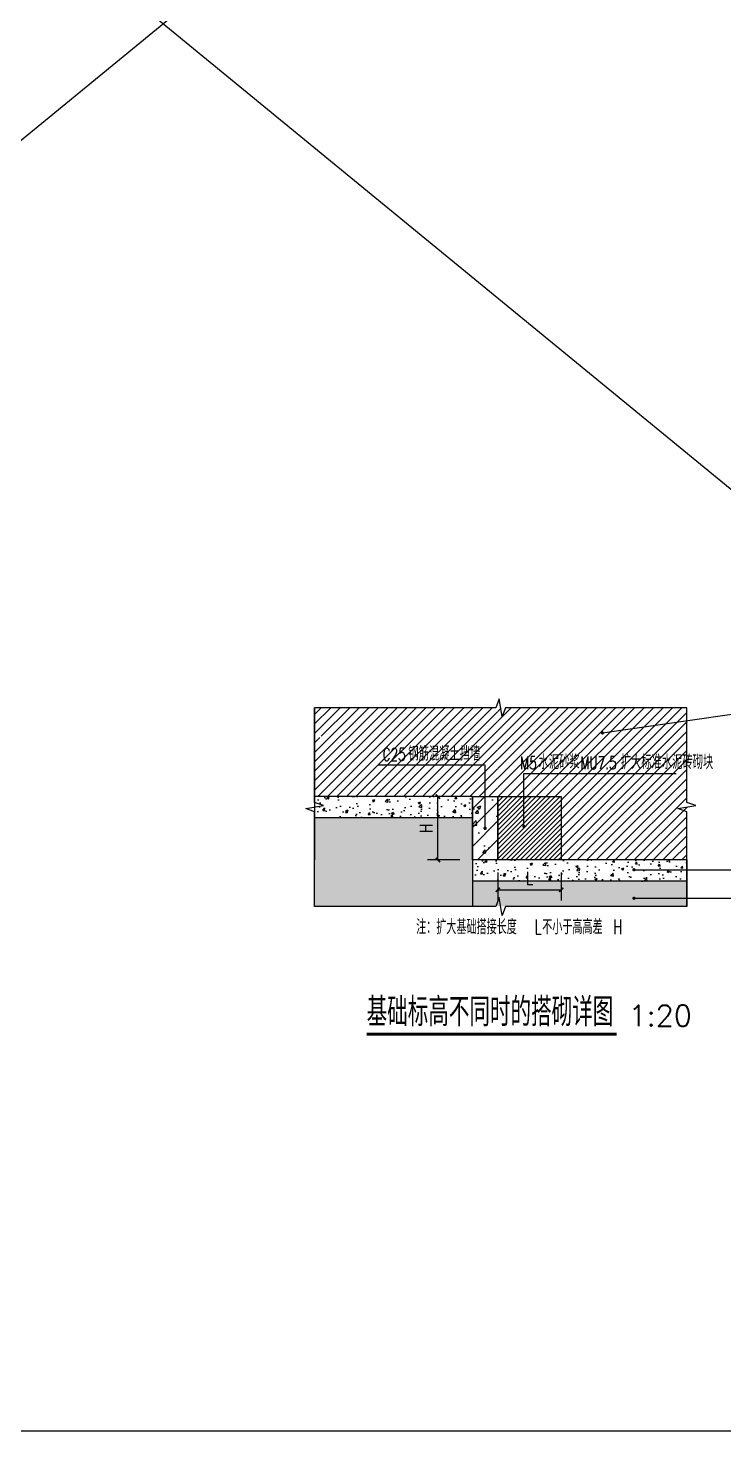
# Model space of a CAD drawing. Extents: x -91598 to 25837, y -20983 to 23106.
# Drawn here: x 12560 to 15851, y 7255 to 13890 of the extents above; entities that cross this region are included whole.
import ezdxf

# ---------------------------------------------------------------- set-up
doc = ezdxf.new("R2010")
doc.units = 0
doc.header["$LTSCALE"] = 1000
for name, color, linetype in [('0-P-铺装填充', 8, 'Continuous'), ('1-填充', 8, 'Continuous'), ('AS-WALL', 40, 'Continuous'), ('DIM_LEAD', 3, 'Continuous'), ('DIM_SYMB', 3, 'Continuous'), ('PUB_DIM', 3, 'Continuous'), ('PUB_TEXT', 7, 'Continuous')]:
    doc.layers.add(name, color=color, linetype=linetype)
doc.layers.add('01填充', color=252, linetype='Continuous', lineweight=25)
doc.styles.add('_TCH_DIM', font='SIMPLEX', dxfattribs={"width": 0.8, "bigfont": 'GBCBIG'})
doc.styles.add('_TCH_DIM_T3', font='SIMPLEX', dxfattribs={"width": 0.8, "bigfont": 'GBCBIG'})
doc.styles.add('_TEL_DIM', font='SIMPLEX', dxfattribs={"width": 0.8, "height": 3.5, "bigfont": 'GBCBIG'})
doc.styles.get("Standard").update_dxf_attribs({"font": 'txt', "bigfont": 'gbcbig.shx'})
doc.dimstyles.new('_TCH_ARCH&&20', dxfattribs={"dimtxt": 59.5, "dimasz": 20, "dimexe": 50, "dimexo": 60, "dimgap": 25.25, "dimtad": 1, "dimdec": 0, "dimzin": 0, "dimdsep": 46, "dimtxsty": '_TCH_DIM_T3', "dimblk": 'ARCHTICK', "dimcen": 0.09, "dimclrt": 7, "dimazin": 2, "dimtfac": 1, "dimtdec": 0, "dimtix": 1, "dimtmove": 2, "dimatfit": 3, "dimfxl": 0, "dimtolj": 1, "dimtzin": 0, "dimarcsym": 0})
pattern_1 = [(45, (-13684.55, 19503.766), (-22.45064, 22.45064), [])]

# ---------------------------------------------------------------- blocks, each defined once
blk = doc.blocks.new('_ArchTick')
at = {"color": 0, "linetype": 'ByBlock', "const_width": 0.4}
blk.add_lwpolyline([(-0.5, -0.5), (0.5, 0.5)], dxfattribs=at)
blk = doc.blocks.new('*D91')
at = {"layer": 'Defpoints', "color": 0}
for p in [(14781.7, 9955.3), (15081.7, 9955.3), (15081.7, 9813.8)]:
    blk.add_point(p, dxfattribs=at)
at = {"layer": 'PUB_DIM', "color": 0, "lineweight": -2}
for p, q in [((14781.7, 9895.3), (14781.7, 9763.8)), ((15081.7, 9895.3), (15081.7, 9763.8)), ((14781.7, 9813.8), (15081.7, 9813.8))]:
    blk.add_line(p, q, dxfattribs=at)
at = {"layer": 'PUB_DIM', "color": 0, "lineweight": -2, "xscale": 20, "yscale": 20, "zscale": 20, "rotation": 180}
blk.add_blockref('_ArchTick', (14781.7, 9813.8), dxfattribs=at)
at = {"layer": 'PUB_DIM', "color": 0, "lineweight": -2, "xscale": 20, "yscale": 20, "zscale": 20}
blk.add_blockref('_ArchTick', (15081.7, 9813.8), dxfattribs=at)
at = {"layer": 'PUB_DIM', "color": 7, "insert": (14931.7, 9868.8), "char_height": 59.5, "attachment_point": 5, "style": '_TCH_DIM_T3'}
blk.add_mtext('\\A1;L', dxfattribs=at)
blk = doc.blocks.new('*D92')
at = {"layer": 'Defpoints', "color": 0}
for p in [(14498.4, 10255.3), (14661.7, 10255.3), (14661.7, 9955.3)]:
    blk.add_point(p, dxfattribs=at)
at = {"layer": 'PUB_DIM', "color": 0, "lineweight": -2}
for p, q in [((14601.7, 10255.3), (14448.4, 10255.3)), ((14498.4, 9955.3), (14498.4, 10255.3)), ((14601.7, 9955.3), (14448.4, 9955.3))]:
    blk.add_line(p, q, dxfattribs=at)
at = {"layer": 'PUB_DIM', "color": 0, "lineweight": -2, "xscale": 20, "yscale": 20, "zscale": 20}
for p, rotation in [((14498.4, 10255.3), 90), ((14498.4, 9955.3), 270)]:
    blk.add_blockref('_ArchTick', p, dxfattribs=dict(at, rotation=rotation))
at = {"layer": 'PUB_DIM', "color": 7, "insert": (14443.4, 10105.3), "char_height": 59.5, "attachment_point": 5, "rotation": 90, "style": '_TCH_DIM_T3'}
blk.add_mtext('\\A1;H', dxfattribs=at)

msp = doc.modelspace()

# ---------------------------------------------------------------- hatches: boundary and pattern name
at = {"layer": '0-P-铺装填充'}
h = msp.add_hatch(dxfattribs=at)
h.set_pattern_fill('GRAVEL', color=256, scale=3)
h.set_pattern_definition([(228.0128, (-185424.0967, -179359.9843), (-182.880155393, -205.740252806), [3.075489, -304.4745]), (184.9697, (-185426.1541, -179362.2703), (274.3204437556, 22.8598386785), [5.277645, -522.486]), (132.5104, (-185431.4119, -179362.7275), (228.599833665, -251.460245632), [3.721338, -368.4123]), (267.2737, (-185440.3273, -179368.4425), (22.8599007375, 457.1998528803), [4.806045, -475.7976]), (292.8337, (-185440.5559, -179373.2431), (-114.3003244995, 274.3201559705), [4.712706, -466.5582]), (357.2737, (-185438.7271, -179377.5865), (-457.1998528803, 22.8599007375), [4.806045, -475.7976]), (37.6942, (-185433.9265, -179377.8151), (-297.1801877512, -228.5997962129), [6.355746, -629.2179]), (72.2553, (-185428.8973, -179373.9289), (160.0203200892, 502.9201458543), [6.00048, -594.0477]), (121.4296, (-185427.0685, -179368.2139), (-182.8800471174, 297.1796504398), [4.822317, -477.4095]), (175.2364, (-185429.583, -179364.099), (251.459802477, -22.859785464), [5.505417, -269.7651]), (222.3974, (-185435.0695, -179363.6419), (-274.3200082552, -251.4596728557), [7.119702, -704.8512]), (138.8141, (-185417.6959, -179368.671), (-160.019898068, 137.159789014), [2.430045, -240.5754]), (171.4692, (-185419.5247, -179367.0709), (297.1795463603, -45.7201152004), [4.623138, -457.6914]), (225, (-185424.097, -179366.385), (-4e-15, -22.8599844), [3.232881, -29.09601]), (203.1986, (-185425.697, -179363.642), (114.30038543, 45.72020047), [1.740969, -172.3554]), (291.8014, (-185427.297, -179364.3277), (-22.86001604, 68.58004418), [2.462094, -120.6432]), (30.9638, (-185426.3827, -179366.6137), (68.579927593, 45.72003563), [3.99888, -129.2967]), (161.5651, (-185422.954, -179364.556), (45.72002086, -22.859966), [2.891583, -69.3981]), (16.3895, (-185440.5559, -179364.3277), (228.600126126, 68.57985735), [4.050792, -401.0292]), (70.3462, (-185436.6697, -179363.1847), (-91.439745198, -251.459644397), [3.398391, -336.4398]), (293.1986, (-185422.9537, -179359.9843), (-45.72020047, 114.30038543), [3.48192, -170.6148]), (343.6105, (-185421.5821, -179363.1847), (-228.600126126, 68.57985735), [4.050792, -401.0292]), (339.444, (-185440.556, -179378.501), (-114.300141878, 45.719944524), [3.906315, -191.4093]), (294.7751, (-185436.8983, -179379.8725), (-114.299733633, 251.459883235), [3.273048, -324.0324]), (66.8014, (-185422.725, -179382.8443), (45.72020047, 114.30038543), [3.48192, -170.6148]), (17.354, (-185421.3535, -179379.6439), (-297.180016037, -91.4398620805), [3.832047, -379.3716]), (69.444, (-185433.9265, -179382.8443), (-45.719944524, -114.300141878), [1.953162, -193.3632]), (101.3099, (-185424.0967, -179382.8443), (-22.859887166, 91.43970715), [1.165635, -115.398]), (165.9638, (-185424.325, -179381.701), (68.58004819, -22.85996044), [4.712706, -89.54145]), (186.009, (-185428.8973, -179380.5583), (228.5996629, 22.859946617), [4.367403, -432.3726]), (303.6901, (-185426.3827, -179368.671), (-22.86000784, 45.7199559), [3.296916, -79.12602]), (353.1572, (-185424.5539, -179371.4143), (388.6201607098, -45.720204765), [5.756013, -569.844]), (60.9454, (-185418.8389, -179372.1), (-91.439787292, -160.019618498), [2.353572, -233.0046]), (90, (-185417.696, -179370.043), (-22.86, 22.86), [1.3716, -21.4884]), (120.2564, (-185429.3545, -179379.8725), (91.439806202, -160.019919292), [3.175803, -314.4051]), (48.0128, (-185430.9547, -179377.1293), (182.880155393, 205.740252806), [6.150987, -301.3992]), (0, (-185426.84, -179372.557), (22.86, 22.86), [5.9436, -16.9164]), (325.3048, (-185420.8963, -179372.5573), (-228.5996039186, 160.020015214), [3.61449, -357.8337]), (254.0546, (-185417.9245, -179374.6147), (-22.860058317, -91.44021783), [3.328461, -163.0953]), (207.646, (-185418.8389, -179377.8151), (-434.3398474412, -228.6001437725), [5.419305, -536.5125]), (175.4261, (-185423.6395, -179380.3297), (-297.1800684427, 22.859889401), [5.733261, -567.5922]), (175.4261, (-185423.6395, -179380.3297), (-297.1800684427, 22.859889401), [5.733261, -567.5922])])
h.paths.add_polyline_path([(14661.7, 9735.3), (14661.7, 10155.3), (13915.5, 10155.3), (13915.5, 9735.3)])
h = msp.add_hatch(dxfattribs=at)
h.set_pattern_fill('GRAVEL', color=256, scale=3)
h.set_pattern_definition([(228.0128, (-184677.8913, -179659.9843), (-182.880155393, -205.740252806), [3.075489, -304.4745]), (184.9697, (-184679.9487, -179662.2703), (274.3204437556, 22.8598386785), [5.277645, -522.486]), (132.5104, (-184685.2065, -179662.7275), (228.599833665, -251.460245632), [3.721338, -368.4123]), (267.2737, (-184694.1219, -179668.4425), (22.8599007375, 457.1998528803), [4.806045, -475.7976]), (292.8337, (-184694.3505, -179673.2431), (-114.3003244995, 274.3201559705), [4.712706, -466.5582]), (357.2737, (-184692.5217, -179677.5865), (-457.1998528803, 22.8599007375), [4.806045, -475.7976]), (37.6942, (-184687.7211, -179677.8151), (-297.1801877512, -228.5997962129), [6.355746, -629.2179]), (72.2553, (-184682.6919, -179673.9289), (160.0203200892, 502.9201458543), [6.00048, -594.0477]), (121.4296, (-184680.8631, -179668.2139), (-182.8800471174, 297.1796504398), [4.822317, -477.4095]), (175.2364, (-184683.3777, -179664.099), (251.459802477, -22.859785464), [5.505417, -269.7651]), (222.3974, (-184688.8641, -179663.6419), (-274.3200082552, -251.4596728557), [7.119702, -704.8512]), (138.8141, (-184671.4905, -179668.671), (-160.019898068, 137.159789014), [2.430045, -240.5754]), (171.4692, (-184673.3193, -179667.0709), (297.1795463603, -45.7201152004), [4.623138, -457.6914]), (225, (-184677.891, -179666.385), (-4e-15, -22.8599844), [3.232881, -29.09601]), (203.1986, (-184679.4915, -179663.642), (114.30038543, 45.72020047), [1.740969, -172.3554]), (291.8014, (-184681.0917, -179664.3277), (-22.86001604, 68.58004418), [2.462094, -120.6432]), (30.9638, (-184680.1773, -179666.6137), (68.579927593, 45.72003563), [3.99888, -129.2967]), (161.5651, (-184676.748, -179664.556), (45.72002086, -22.859966), [2.891583, -69.3981]), (16.3895, (-184694.3505, -179664.3277), (228.600126126, 68.57985735), [4.050792, -401.0292]), (70.3462, (-184690.4643, -179663.1847), (-91.439745198, -251.459644397), [3.398391, -336.4398]), (293.1986, (-184676.7483, -179659.9843), (-45.72020047, 114.30038543), [3.48192, -170.6148]), (343.6105, (-184675.3767, -179663.1847), (-228.600126126, 68.57985735), [4.050792, -401.0292]), (339.444, (-184694.3505, -179678.501), (-114.300141878, 45.719944524), [3.906315, -191.4093]), (294.7751, (-184690.693, -179679.8725), (-114.299733633, 251.459883235), [3.273048, -324.0324]), (66.8014, (-184676.5197, -179682.8443), (45.72020047, 114.30038543), [3.48192, -170.6148]), (17.354, (-184675.1481, -179679.6439), (-297.180016037, -91.4398620805), [3.832047, -379.3716]), (69.444, (-184687.7211, -179682.8443), (-45.719944524, -114.300141878), [1.953162, -193.3632]), (101.3099, (-184677.8913, -179682.8443), (-22.859887166, 91.43970715), [1.165635, -115.398]), (165.9638, (-184678.12, -179681.701), (68.58004819, -22.85996044), [4.712706, -89.54145]), (186.009, (-184682.6919, -179680.5583), (228.5996629, 22.859946617), [4.367403, -432.3726]), (303.6901, (-184680.1773, -179668.671), (-22.86000784, 45.7199559), [3.296916, -79.12602]), (353.1572, (-184678.3485, -179671.4143), (388.6201607098, -45.720204765), [5.756013, -569.844]), (60.9454, (-184672.6335, -179672.1), (-91.439787292, -160.019618498), [2.353572, -233.0046]), (90, (-184671.49, -179670.043), (-22.86, 22.86), [1.3716, -21.4884]), (120.2564, (-184683.1491, -179679.8725), (91.439806202, -160.019919292), [3.175803, -314.4051]), (48.0128, (-184684.7493, -179677.1293), (182.880155393, 205.740252806), [6.150987, -301.3992]), (0, (-184680.635, -179672.557), (22.86, 22.86), [5.9436, -16.9164]), (325.3048, (-184674.691, -179672.5573), (-228.5996039186, 160.020015214), [3.61449, -357.8337]), (254.0546, (-184671.719, -179674.6147), (-22.860058317, -91.44021783), [3.328461, -163.0953]), (207.646, (-184672.6335, -179677.8151), (-434.3398474412, -228.6001437725), [5.419305, -536.5125]), (175.4261, (-184677.4341, -179680.3297), (-297.1800684427, 22.859889401), [5.733261, -567.5922]), (175.4261, (-184677.4341, -179680.3297), (-297.1800684427, 22.859889401), [5.733261, -567.5922])])
h.paths.add_polyline_path([(15675.5, 9735.3), (15675.5, 9855.3), (14661.7, 9855.3), (14661.7, 9735.3)])
at = {"layer": '01填充'}
h = msp.add_hatch(dxfattribs=at)
h.set_pattern_fill('ANSI31', color=256, scale=20)
h.set_pattern_definition(pattern_1)
h.paths.add_polyline_path([(13915.5, 10675.3), (13915.5, 10552), (13957.5, 10537.1), (13915.5, 10529.7), (13915.5, 10255.3), (14661.7, 10255.3), (14780.9, 10255.3), (14779.9, 10673.5, 0.198912), (14775.7, 10675.3)])
h = msp.add_hatch(dxfattribs=at)
h.set_pattern_fill('ANSI31', color=256, scale=20)
h.set_pattern_definition(pattern_1)
h.paths.add_polyline_path([(14779.9, 10673.5, -0.198912), (14781.7, 10669.3), (14781.7, 10255.3), (15081.7, 10255.3), (15081.7, 9955.3), (15675.5, 9955.3), (15675.5, 10673.5)])
h = msp.add_hatch(dxfattribs=at)
h.set_pattern_fill('ANSI31', color=256, scale=10)
h.set_pattern_definition([(45, (-13684.549, 19503.766), (-11.22532, 11.22532), [])])
h.paths.add_polyline_path([(14781.7, 9955.3), (15081.7, 9955.3), (15081.7, 10255.3), (14781.7, 10255.3), (14781.7, 9955.3)], is_closed=False)
at = {"layer": '1-填充'}
h = msp.add_hatch(dxfattribs=at)
h.set_pattern_fill('混凝土', color=256, scale=15, style=0)
h.set_pattern_definition([(50, (-1155757.096, -372356.37), (107.5890274, -9.41282), [11.25, -123.75]), (355, (-1155757.1, -372356.37), (-20.8127, 112.82882), [9, -99]), (100.4514, (-1155748.13, -372357.16), (86.776407, 103.415931), [9.5610285, -105.171317]), (46.1842, (-1155757.1, -372326.37), (160.086157, -24.827852), [16.875, -185.625]), (96.6356, (-1155743.76, -372328.44), (140.199406, 146.11768), [14.341543, -157.75695]), (351.1842, (-1155757.1, -372326.37), (140.199292, 146.11779), [13.5, -148.5]), (21, (-1155742.096, -372333.87), (89.536058, -60.3928336), [11.25, -123.75]), (326, (-1155742.1, -372333.87), (36.4973, 108.772507), [9, -99]), (71.4514, (-1155734.63, -372338.91), (126.033394, 48.3795745), [9.5610285, -105.171317]), (37.5, (-1155757.096, -372356.373), (1.8239783, 49.9340781), [0, -97.8, 0, -100.5, 0, -99.375]), (7.5, (-1155757.096, -372356.373), (39.4604306, 59.1617568), [0, -57.3, 0, -95.55, 0, -37.875]), (327.5, (-1155790.546, -372356.373), (80.0733654, -3.3832308), [0, -37.5, 0, -117, 0, -155.25]), (317.5, (-1155805.546, -372356.37), (87.4779254, 15.0157473), [0, -48.75, 0, -77.7, 0, -110.25])])
h.paths.add_polyline_path([(14661.7, 10155.3), (14661.7, 10255.3), (13915.5, 10255.3), (13915.5, 10155.3)])
h = msp.add_hatch(dxfattribs=at)
h.set_pattern_fill('钢筋混凝土', color=256, scale=25)
h.set_pattern_definition([(45, (-13684.55, 19503.766), (-44.19417, 44.19417), []), (50, (-13684.55, 19503.77), (179.31505, -15.688), [18.75, -206.25]), (355, (-13684.55, 19503.77), (-34.6878, 188.048), [15, -165]), (100.4514, (-13669.6, 19502.46), (144.6273, 172.3599), [15.935, -175.2855]), (46.1842, (-13684.55, 19553.77), (266.8103, -41.3798), [28.125, -309.375]), (96.6356, (-13662.31, 19550.32), (233.6657, 243.5295), [23.9026, -262.9282]), (351.1842, (-13684.55, 19553.77), (233.6655, 243.5297), [22.5, -247.5]), (21, (-13659.55, 19541.27), (149.22676, -100.6547), [18.75, -206.25]), (326, (-13659.55, 19541.27), (60.8288, 181.2875), [15, -165]), (71.4514, (-13647.11, 19532.88), (210.0557, 80.6326), [15.935, -175.2855]), (37.5, (-13684.55, 19503.766), (3.03996, 83.22346), [0, -163, 0, -167.5, 0, -165.625]), (7.5, (-13684.55, 19503.766), (65.76738, 98.60293), [0, -95.5, 0, -159.25, 0, -63.125]), (327.5, (-13740.3, 19503.766), (133.45561, -5.63872), [0, -62.5, 0, -195, 0, -258.75]), (317.5, (-13765.3, 19503.77), (145.79654, 25.02625), [0, -81.25, 0, -129.5, 0, -183.75])])
h.paths.add_polyline_path([(14661.7, 10255.3), (14781.7, 10255.3), (14781.7, 9955.3), (14661.7, 9955.3)])
h = msp.add_hatch(dxfattribs=at)
h.set_pattern_fill('混凝土', color=256, scale=15, style=0)
h.set_pattern_definition([(50, (-1155010.89, -372656.37), (107.5890274, -9.41282), [11.25, -123.75]), (355, (-1155010.89, -372656.37), (-20.8127, 112.82882), [9, -99]), (100.4514, (-1155001.92, -372657.16), (86.776407, 103.415931), [9.5610285, -105.171317]), (46.1842, (-1155010.89, -372626.37), (160.086157, -24.827852), [16.875, -185.625]), (96.6356, (-1154997.55, -372628.44), (140.199406, 146.11768), [14.341543, -157.75695]), (351.1842, (-1155010.89, -372626.37), (140.199292, 146.11779), [13.5, -148.5]), (21, (-1154995.89, -372633.87), (89.536058, -60.3928336), [11.25, -123.75]), (326, (-1154995.89, -372633.87), (36.4973, 108.772507), [9, -99]), (71.4514, (-1154988.43, -372638.91), (126.033394, 48.3795745), [9.5610285, -105.171317]), (37.5, (-1155010.89, -372656.373), (1.8239783, 49.9340781), [0, -97.8, 0, -100.5, 0, -99.375]), (7.5, (-1155010.89, -372656.373), (39.4604306, 59.1617568), [0, -57.3, 0, -95.55, 0, -37.875]), (327.5, (-1155044.34, -372656.373), (80.0733654, -3.3832308), [0, -37.5, 0, -117, 0, -155.25]), (317.5, (-1155059.34, -372656.37), (87.4779254, 15.0157473), [0, -48.75, 0, -77.7, 0, -110.25])])
h.paths.add_polyline_path([(15675.5, 9855.3), (15675.5, 9955.3), (14661.7, 9955.3), (14661.7, 9855.3)])
at = {"layer": 'DIM_LEAD'}
for points in [[(15284.3, 10556, 1), (15268.3, 10556, 1)], [(15433.6, 9909.3, 1), (15417.6, 9909.3, 1)], [(15433.6, 9774.3, 1), (15417.6, 9774.3, 1)]]:
    msp.add_hatch(color=256, dxfattribs=at).paths.add_polyline_path(points, flags=17)

# ---------------------------------------------------------------- linework, layer by layer
for points in [[(5080, 7255), (21315, 7255), (21315, 20565), (5080, 20565)], [(21315, 7255), (5080, 20565), (5080, 7255), (21315, 20565)]]:
    msp.add_lwpolyline(points, close=True)
at = {"layer": 'AS-WALL'}
for points in [[(13915.5, 10675.3), (13915.5, 10255.3)], [(13915.5, 10255.3), (13915.5, 10155.3)], [(14661.7, 10255.3), (13915.5, 10255.3)], [(14661.7, 10255.3), (14661.7, 10155.3)], [(13915.5, 10155.3), (13915.5, 9955.3)], [(14661.7, 10155.3), (13915.5, 10155.3)], [(14661.7, 10155.3), (14661.7, 9735.3)], [(14661.7, 9955.3), (14661.7, 9855.3)], [(15675.5, 9955.3), (14661.7, 9955.3)], [(15675.5, 9955.3), (15675.5, 9855.3)], [(14661.7, 9855.3), (14661.7, 9735.3)], [(15675.5, 9855.3), (14661.7, 9855.3)], [(15675.5, 9855.3), (15675.5, 9735.3)]]:
    msp.add_lwpolyline(points, dxfattribs=at)
for points in [[(14661.7, 10255.3), (14781.7, 10255.3), (14781.7, 9955.3), (14661.7, 9955.3)], [(14781.7, 10255.3), (15081.7, 10255.3), (15081.7, 9955.3), (14781.7, 9955.3)]]:
    msp.add_lwpolyline(points, close=True, dxfattribs=at)
at = {"layer": 'DIM_LEAD'}
for p, q in [((15276.3, 10556), (16245, 10696)), ((14721.7, 10403.8), (14215.5, 10403.8)), ((14721.7, 10105.3), (14721.7, 10403.8)), ((14905.5, 10113.8), (14905.5, 10363.8)), ((14905.5, 10363.8), (15625.5, 10363.8)), ((15425.6, 9909.3), (15914.2, 9909.3)), ((15425.6, 9774.3), (15914.2, 9774.3))]:
    msp.add_line(p, q, dxfattribs=at)
at = {"layer": 'DIM_LEAD', "const_width": 8}
for points in [[(14721.7, 10101.3, 1), (14721.7, 10109.3, 1)], [(14905.5, 10109.8, 1), (14905.5, 10117.8, 1)]]:
    msp.add_lwpolyline(points, format="xyb", close=True, dxfattribs=at)
at = {"layer": 'DIM_SYMB'}
for points in [[(15675.5, 10675.3), (14818, 10675.3), (14802.7, 10633.3), (14787.9, 10717.3), (14773, 10675.3), (13915.5, 10675.3)], [(13915.5, 9735.3), (13915.5, 10182.8), (13873.5, 10198.1), (13957.5, 10212.9), (13915.5, 10227.8), (13915.5, 10675.3)], [(15675.5, 9735.3), (15675.5, 10182.8), (15633.5, 10198.1), (15717.5, 10212.9), (15675.5, 10227.8), (15675.5, 10675.3)], [(15675.5, 9735.3), (14818, 9735.3), (14802.7, 9693.3), (14787.9, 9777.3), (14773, 9735.3), (13915.5, 9735.3)]]:
    msp.add_lwpolyline(points, dxfattribs=at)
at = {"layer": 'DIM_SYMB', "const_width": 14}
msp.add_lwpolyline([(14161.3, 9131.8), (15343.6, 9131.8)], dxfattribs=at)

# ---------------------------------------------------------------- texts
at = {"layer": 'PUB_TEXT'}
for s, height, style, width, p in [('C25', 59.5, '_TCH_DIM', 0.705882, (14236.5, 10424.8)), ('M5', 59.5, '_TCH_DIM', 0.705882, (14886.6, 10384.8)), ('MU7.5', 59.5, '_TCH_DIM', 0.705882, (15171.2, 10384.8)), ('注：扩大基础搭接长度', 70, '_TEL_DIM', 0.8, (14395.5, 9603.8)), ('L', 70, '_TEL_DIM', 0.64, (14955.5, 9603.8)), ('不小于高高差', 70, '_TEL_DIM', 0.8, (14991.7, 9603.8)), ('H', 70, '_TEL_DIM', 0.64, (15327.7, 9603.8))]:
    msp.add_text(s, height=height, dxfattribs=dict(at, style=style, width=width)).set_placement(p)
at = {"layer": 'PUB_TEXT', "style": '_TCH_DIM'}
for s, p in [('钢筋混凝土挡墙', (14358.5, 10424.8)), ('水泥砂浆', (14974.6, 10384.8)), ('扩大标准水泥砖砌块', (15363.2, 10384.8))]:
    msp.add_text(s, height=67.52, dxfattribs=at).set_placement(p)
at = {"layer": 'PUB_TEXT'}
for s, height, p in [('基础标高不同时的搭砌详图', 135.035, (14161.3, 9168.8)), ('1:20', 100, (15399.6, 9168.8))]:
    msp.add_text(s, height=height, dxfattribs=at).set_placement(p)

# ---------------------------------------------------------------- dimensions: what is measured, and where the dimension line sits
at = {"layer": 'PUB_DIM'}
for p1, p2, distance, text, picture, middle in [((14661.7, 9955.3), (14661.7, 10255.3), 163.2, 'H', '*D92', (14443.4, 10105.3)), ((14781.7, 9955.3), (15081.7, 9955.3), -141.5, 'L', '*D91', (14931.7, 9868.8))]:
    dim = msp.add_aligned_dim(p1=p1, p2=p2, distance=distance, text=text, dimstyle='_TCH_ARCH&&20', dxfattribs=at)
    dim.commit()
    dim.dimension.update_dxf_attribs({"geometry": picture, "text_midpoint": middle})

doc.saveas('drawing.dxf')
